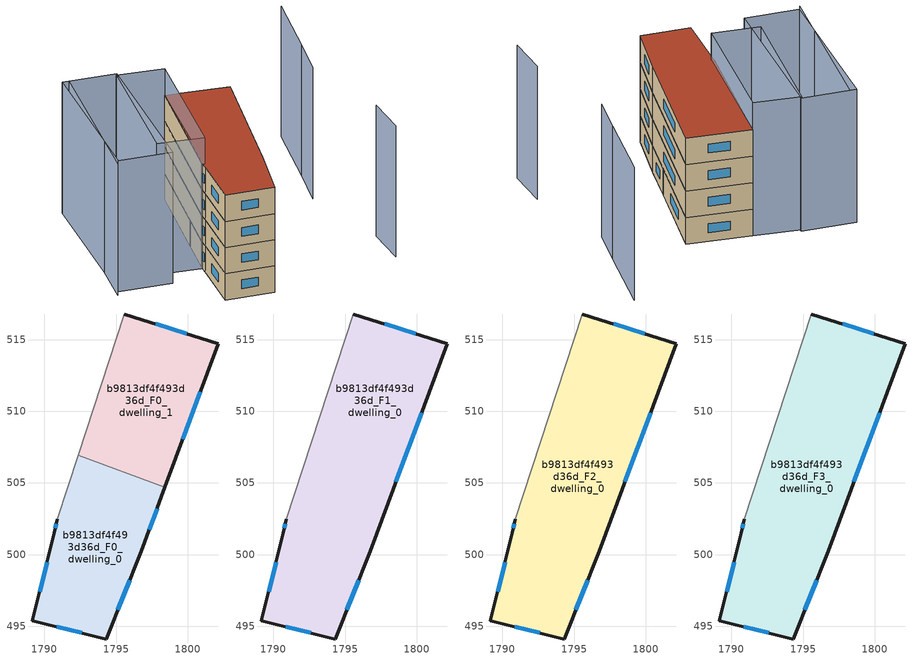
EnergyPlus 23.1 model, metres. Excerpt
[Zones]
b9813df4f493d36d_F0_dwelling_0
 floor ground (EU_floor_Construction): 1798.41,504.69 1796.76,500.25 1794.31,494.11 1789.15,495.38 1790.7,501.5 1790.88,502.46 1792.35,506.94 z0
 wall outside (EU_wall_Construction): 1790.88,502.46 1790.7,501.5 1789.15,495.38 1794.31,494.11 1796.76,500.25 1798.41,504.69 z0:3
 wall adiabatic (EU_wall_Construction): 1792.35,506.94 1790.88,502.46 z0:3
 wall to b9813df4f493d36d_F0_dwelling_1 (EU_wall_Construction): 1798.41,504.69 1792.35,506.94 z0:3
 window (EU_Window_Construction): 1790.18,499.46 1789.66,497.42 / 1790.82,502.14 1790.76,501.82 / 1797.31,501.73 1797.86,503.21 / 1795.12,496.15 1795.94,498.2 / 1790.87,494.95 1792.59,494.53 z1:2
b9813df4f493d36d_F0_dwelling_1
 floor ground (EU_floor_Construction): 1802.13,514.71 1798.41,504.69 1792.35,506.94 1795.58,516.79 z0
 wall outside (EU_wall_Construction): 1798.41,504.69 1802.13,514.71 1795.58,516.79 z0:3
 wall adiabatic (EU_wall_Construction): 1795.58,516.79 1792.35,506.94 z0:3
 window (EU_Window_Construction): 1799.65,508.03 1800.89,511.37 / 1799.94,515.4 1797.76,516.09 z1:2
b9813df4f493d36d_F1_dwelling_0
 floor to b9813df4f493d36d_F0_dwelling_0 (EU_floor_Construction): 1798.41,504.69 1796.76,500.25 1794.31,494.11 1789.15,495.38 1790.7,501.5 1790.88,502.46 1792.35,506.94 z3
 floor to b9813df4f493d36d_F0_dwelling_1 (EU_floor_Construction): 1802.13,514.71 1798.41,504.69 1792.35,506.94 1795.58,516.79 z3
 wall outside (EU_wall_Construction): 1790.88,502.46 1790.7,501.5 1789.15,495.38 1794.31,494.11 1796.76,500.25 1802.13,514.71 1795.58,516.79 z3:6
 wall adiabatic (EU_wall_Construction): 1795.58,516.79 1790.88,502.46 z3:6
 window (EU_Window_Construction): 1798.55,505.06 1800.34,509.89 / 1795.12,496.15 1795.94,498.2 / 1790.87,494.95 1792.59,494.53 / 1790.18,499.46 1789.66,497.42 / 1790.82,502.14 1790.76,501.82 / 1799.94,515.4 1797.76,516.09 z4:5
b9813df4f493d36d_F2_dwelling_0
 floor to b9813df4f493d36d_F1_dwelling_0 (EU_floor_Construction): 1802.13,514.71 1796.76,500.25 1794.31,494.11 1789.15,495.38 1790.7,501.5 1790.88,502.46 1795.58,516.79 z6
 wall outside (EU_wall_Construction): 1790.88,502.46 1790.7,501.5 1789.15,495.38 1794.31,494.11 1796.76,500.25 1802.13,514.71 1795.58,516.79 z6:9
 wall adiabatic (EU_wall_Construction): 1795.58,516.79 1790.88,502.46 z6:9
 window (EU_Window_Construction): 1798.55,505.06 1800.34,509.89 / 1795.12,496.15 1795.94,498.2 / 1790.87,494.95 1792.59,494.53 / 1790.18,499.46 1789.66,497.42 / 1790.82,502.14 1790.76,501.82 / 1799.94,515.4 1797.76,516.09 z7:8
b9813df4f493d36d_F3_dwelling_0
 floor to b9813df4f493d36d_F2_dwelling_0 (EU_floor_Construction): 1802.13,514.71 1796.76,500.25 1794.31,494.11 1789.15,495.38 1790.7,501.5 1790.88,502.46 1795.58,516.79 z9
 wall outside (EU_wall_Construction): 1790.88,502.46 1790.7,501.5 1789.15,495.38 1794.31,494.11 1796.76,500.25 1802.13,514.71 1795.58,516.79 z9:12
 wall adiabatic (EU_wall_Construction): 1795.58,516.79 1790.88,502.46 z9:12
 window (EU_Window_Construction): 1798.55,505.06 1800.34,509.89 / 1795.12,496.15 1795.94,498.2 / 1790.87,494.95 1792.59,494.53 / 1790.18,499.46 1789.66,497.42 / 1790.82,502.14 1790.76,501.82 / 1799.94,515.4 1797.76,516.09 z10:11
 roof outside (EU_roof_Construction): 1794.31,494.11 1796.76,500.25 1802.13,514.71 1795.58,516.79 1790.88,502.46 1790.7,501.5 1789.15,495.38 z12
shading: 1808.36,508.93 1810.01,513.6 / 1808.72,493.93 1809.43,498.7 / 1785.99,519.72 1780.58,502.1 / 1809.95,513.41 1812.78,521.81 / 1790.73,518.28 1795.58,516.79 / 1795.58,516.79 1791.09,502.19 / 1791.09,502.19 1786.24,503.68 / 1786.24,503.68 1790.73,518.28 / 1781.01,502.67 1785.3,519.94 / 1785.3,519.94 1790.93,518.54 / 1790.93,518.54 1786.65,501.27 / 1786.65,501.27 1781.01,502.67 z0:15
[Building]
EU S2 Campaign: North Axis=0; Terrain=City; Solar Distribution=FullExterior
[Site:Location]
Bologna: Latitude=44.5; Longitude=11.25; Time Zone=1; Elevation=37
[SizingPeriod:WeatherFileDays]
AnnualSizingPeriod: Begin Month=1; Begin Day of Month=1; End Month=12; End Day of Month=31; Day of Week for Start Day=Monday; Use Weather File Daylight Saving Period=No; Use Weather File Rain and Snow Indicators=No
[MATERIAL]
EU_InternalMass_Material: Roughness=MediumRough; Thickness=0.1; Conductivity=1; Density=1800; Specific Heat=900; Thermal Absorptance=0.9; Solar Absorptance=0.7; Visible Absorptance=0.7
[MATERIAL:NOMASS] Roughness=MediumRough; Thermal Absorptance=0.9; Solar Absorptance=0.7; Visible Absorptance=0.7
Name | Thermal Resistance
EU_wall_NoMass | 0.937881
EU_roof_NoMass | 0.548572
EU_floor_NoMass | 0.71348
[WINDOWMATERIAL:SIMPLEGLAZINGSYSTEM]
EU_Window_SimpleGlazing: UFactor=4.25633; Solar Heat Gain Coefficient=0.85; Visible Transmittance=0.85
[CONSTRUCTION]
EU_wall_Construction: EU_wall_NoMass
EU_roof_Construction: EU_roof_NoMass
EU_floor_Construction: EU_floor_NoMass
EU_InternalMass_Construction: EU_InternalMass_Material
EU_Window_Construction: EU_Window_SimpleGlazing
[ZONE] Type=1; Multiplier=1; Ceiling Height=autocalculate; Floor Area=autocalculate; Part of Total Floor Area=Yes
Name | Volume
b9813df4f493d36d_F0_dwelling_0 | 210.29
b9813df4f493d36d_F1_dwelling_0 | 420.603
b9813df4f493d36d_F2_dwelling_0; b9813df4f493d36d_F3_dwelling_0 | 420.608
b9813df4f493d36d_F0_dwelling_1 | 210.313
[INTERNALMASS] Construction=EU_InternalMass_Construction
Name | Zone or ZoneList | Surface Area
b9813df4f493d36d_F0_dwelling_0_EU_InternalMass | b9813df4f493d36d_F0_dwelling_0 | 70.0958
b9813df4f493d36d_F0_dwelling_1_EU_InternalMass | b9813df4f493d36d_F0_dwelling_1 | 70.1031
b9813df4f493d36d_F1_dwelling_0_EU_InternalMass | b9813df4f493d36d_F1_dwelling_0 | 140.202
b9813df4f493d36d_F2_dwelling_0_EU_InternalMass | b9813df4f493d36d_F2_dwelling_0 | 140.202
b9813df4f493d36d_F3_dwelling_0_EU_InternalMass | b9813df4f493d36d_F3_dwelling_0 | 140.202
[OTHEREQUIPMENT] Fuel Type=Electricity; Design Level Calculation Method=Watts/Area; Power per Zone Floor Area=1; Fraction Latent=0; Fraction Radiant=0; Fraction Lost=0; Carbon Dioxide Generation Rate=0; EndUse Subcategory=EU_Step8_InternalGains
Name | Zone or ZoneList or Space or SpaceList | Schedule
EU_Step8_InternalGain_b9813df4f493d36d_F0_dwelling_0_f000 | b9813df4f493d36d_F0_dwelling_0 | EU_Step8_GainSchedule_b9813df4f493d36d_F0_dwelling_0_f000
EU_Step8_InternalGain_b9813df4f493d36d_F0_dwelling_1_f000 | b9813df4f493d36d_F0_dwelling_1 | EU_Step8_GainSchedule_b9813df4f493d36d_F0_dwelling_1_f000
EU_Step8_InternalGain_b9813df4f493d36d_F1_dwelling_0_f000 | b9813df4f493d36d_F1_dwelling_0 | EU_Step8_GainSchedule_b9813df4f493d36d_F1_dwelling_0_f000
EU_Step8_InternalGain_b9813df4f493d36d_F2_dwelling_0_f000 | b9813df4f493d36d_F2_dwelling_0 | EU_Step8_GainSchedule_b9813df4f493d36d_F2_dwelling_0_f000
EU_Step8_InternalGain_b9813df4f493d36d_F3_dwelling_0_f000 | b9813df4f493d36d_F3_dwelling_0 | EU_Step8_GainSchedule_b9813df4f493d36d_F3_dwelling_0_f000
[ZONEVENTILATION:DESIGNFLOWRATE] Schedule=EU_AlwaysOn; Design Flow Rate Calculation Method=AirChanges/Hour; Air Changes per Hour=0.687892; Ventilation Type=Natural; Fan Pressure Rise=0; Fan Total Efficiency=1; Constant Term Coefficient=1; Temperature Term Coefficient=0; Velocity Term Coefficient=0; Velocity Squared Term Coefficient=0; Minimum Indoor Temperature=-100; Maximum Indoor Temperature=100; Delta Temperature=-100; Minimum Outdoor Temperature=-100; Maximum Outdoor Temperature=100; Maximum Wind Speed=40
Name | Zone or ZoneList or Space or SpaceList
EU_ConstantAir_b9813df4f493d36d_F0_dwelling_0 | b9813df4f493d36d_F0_dwelling_0
EU_ConstantAir_b9813df4f493d36d_F0_dwelling_1 | b9813df4f493d36d_F0_dwelling_1
EU_ConstantAir_b9813df4f493d36d_F1_dwelling_0 | b9813df4f493d36d_F1_dwelling_0
EU_ConstantAir_b9813df4f493d36d_F2_dwelling_0 | b9813df4f493d36d_F2_dwelling_0
EU_ConstantAir_b9813df4f493d36d_F3_dwelling_0 | b9813df4f493d36d_F3_dwelling_0
[HVACTEMPLATE:THERMOSTAT] Constant Heating Setpoint=20; Constant Cooling Setpoint=50
EU_HeatOnly_b9813df4f493d36d_F0_dwelling_0; EU_HeatOnly_b9813df4f493d36d_F0_dwelling_1; EU_HeatOnly_b9813df4f493d36d_F1_dwelling_0; EU_HeatOnly_b9813df4f493d36d_F2_dwelling_0; EU_HeatOnly_b9813df4f493d36d_F3_dwelling_0
[HVACTEMPLATE:ZONE:IDEALLOADSAIRSYSTEM] System Availability Schedule=EU_AlwaysOn; Maximum Heating Supply Air Temperature=50; Minimum Cooling Supply Air Temperature=13; Maximum Heating Supply Air Humidity Ratio=0.0156; Minimum Cooling Supply Air Humidity Ratio=0.0077; Heating Limit=NoLimit; Cooling Limit=NoLimit; Heating Availability Schedule=EU_AlwaysOn; Cooling Availability Schedule=EU_CoolingOff; Dehumidification Control Type=ConstantSensibleHeatRatio; Cooling Sensible Heat Ratio=0.7; Dehumidification Setpoint=60; Humidification Control Type=None; Humidification Setpoint=30; Outdoor Air Method=None; Outdoor Air Flow Rate per Person=0.00944; Outdoor Air Flow Rate per Zone Floor Area=0; Outdoor Air Flow Rate per Zone=0; Demand Controlled Ventilation Type=None; Outdoor Air Economizer Type=NoEconomizer; Heat Recovery Type=None; Sensible Heat Recovery Effectiveness=0.7; Latent Heat Recovery Effectiveness=0.65
Name | Template Thermostat
b9813df4f493d36d_F0_dwelling_0 | EU_HeatOnly_b9813df4f493d36d_F0_dwelling_0
b9813df4f493d36d_F0_dwelling_1 | EU_HeatOnly_b9813df4f493d36d_F0_dwelling_1
b9813df4f493d36d_F1_dwelling_0 | EU_HeatOnly_b9813df4f493d36d_F1_dwelling_0
b9813df4f493d36d_F2_dwelling_0 | EU_HeatOnly_b9813df4f493d36d_F2_dwelling_0
b9813df4f493d36d_F3_dwelling_0 | EU_HeatOnly_b9813df4f493d36d_F3_dwelling_0
[SIZING:ZONE] Zone Cooling Design Supply Air Temperature Input Method=SupplyAirTemperature; Zone Cooling Design Supply Air Temperature=13; Zone Heating Design Supply Air Temperature Input Method=SupplyAirTemperature; Zone Heating Design Supply Air Temperature=50; Zone Cooling Design Supply Air Humidity Ratio=0.008; Zone Heating Design Supply Air Humidity Ratio=0.008; Cooling Design Air Flow Method=DesignDay; Cooling Design Air Flow Rate=0; Cooling Minimum Air Flow per Zone Floor Area=0.000762; Cooling Minimum Air Flow=0; Cooling Minimum Air Flow Fraction=0.2; Heating Design Air Flow Method=DesignDay; Heating Design Air Flow Rate=0; Heating Maximum Air Flow per Zone Floor Area=0.002032; Heating Maximum Air Flow=0.141576; Heating Maximum Air Flow Fraction=0.3; Account for Dedicated Outdoor Air System=No; Dedicated Outdoor Air System Control Strategy=NeutralSupplyAir; Dedicated Outdoor Air Low Setpoint Temperature for Design=autosize; Dedicated Outdoor Air High Setpoint Temperature for Design=autosize; Zone Load Sizing Method=Sensible Load Only No Latent Load; Zone Latent Cooling Design Supply Air Humidity Ratio Input Method=HumidityRatioDifference; Zone Cooling Design Supply Air Humidity Ratio Difference=0.005; Zone Latent Heating Design Supply Air Humidity Ratio Input Method=HumidityRatioDifference; Zone Humidification Design Supply Air Humidity Ratio Difference=0.005
b9813df4f493d36d_F0_dwelling_0; b9813df4f493d36d_F0_dwelling_1; b9813df4f493d36d_F1_dwelling_0; b9813df4f493d36d_F2_dwelling_0; b9813df4f493d36d_F3_dwelling_0
[SCHEDULE:CONSTANT]
Name | Hourly Value
EU_AlwaysOn | 1
EU_CoolingOff | 0
[SCHEDULE:FILE] Column Number=1; Rows to Skip at Top=0; Number of Hours of Data=8760; Column Separator=Comma; Interpolate to Timestep=No; Minutes per Item=60; Adjust Schedule for Daylight Savings=Yes
Name | File
EU_Step8_GainSchedule_b9813df4f493d36d_F0_dwelling_0_f000 | ../../schedules/b9813df4f493d36d/b9813df4f493d36d_F0_dwelling_0_f000_gain.csv
EU_Step8_GainSchedule_b9813df4f493d36d_F0_dwelling_1_f000 | ../../schedules/b9813df4f493d36d/b9813df4f493d36d_F0_dwelling_1_f000_gain.csv
EU_Step8_GainSchedule_b9813df4f493d36d_F1_dwelling_0_f000 | ../../schedules/b9813df4f493d36d/b9813df4f493d36d_F1_dwelling_0_f000_gain.csv
EU_Step8_GainSchedule_b9813df4f493d36d_F2_dwelling_0_f000 | ../../schedules/b9813df4f493d36d/b9813df4f493d36d_F2_dwelling_0_f000_gain.csv
EU_Step8_GainSchedule_b9813df4f493d36d_F3_dwelling_0_f000 | ../../schedules/b9813df4f493d36d/b9813df4f493d36d_F3_dwelling_0_f000_gain.csv
